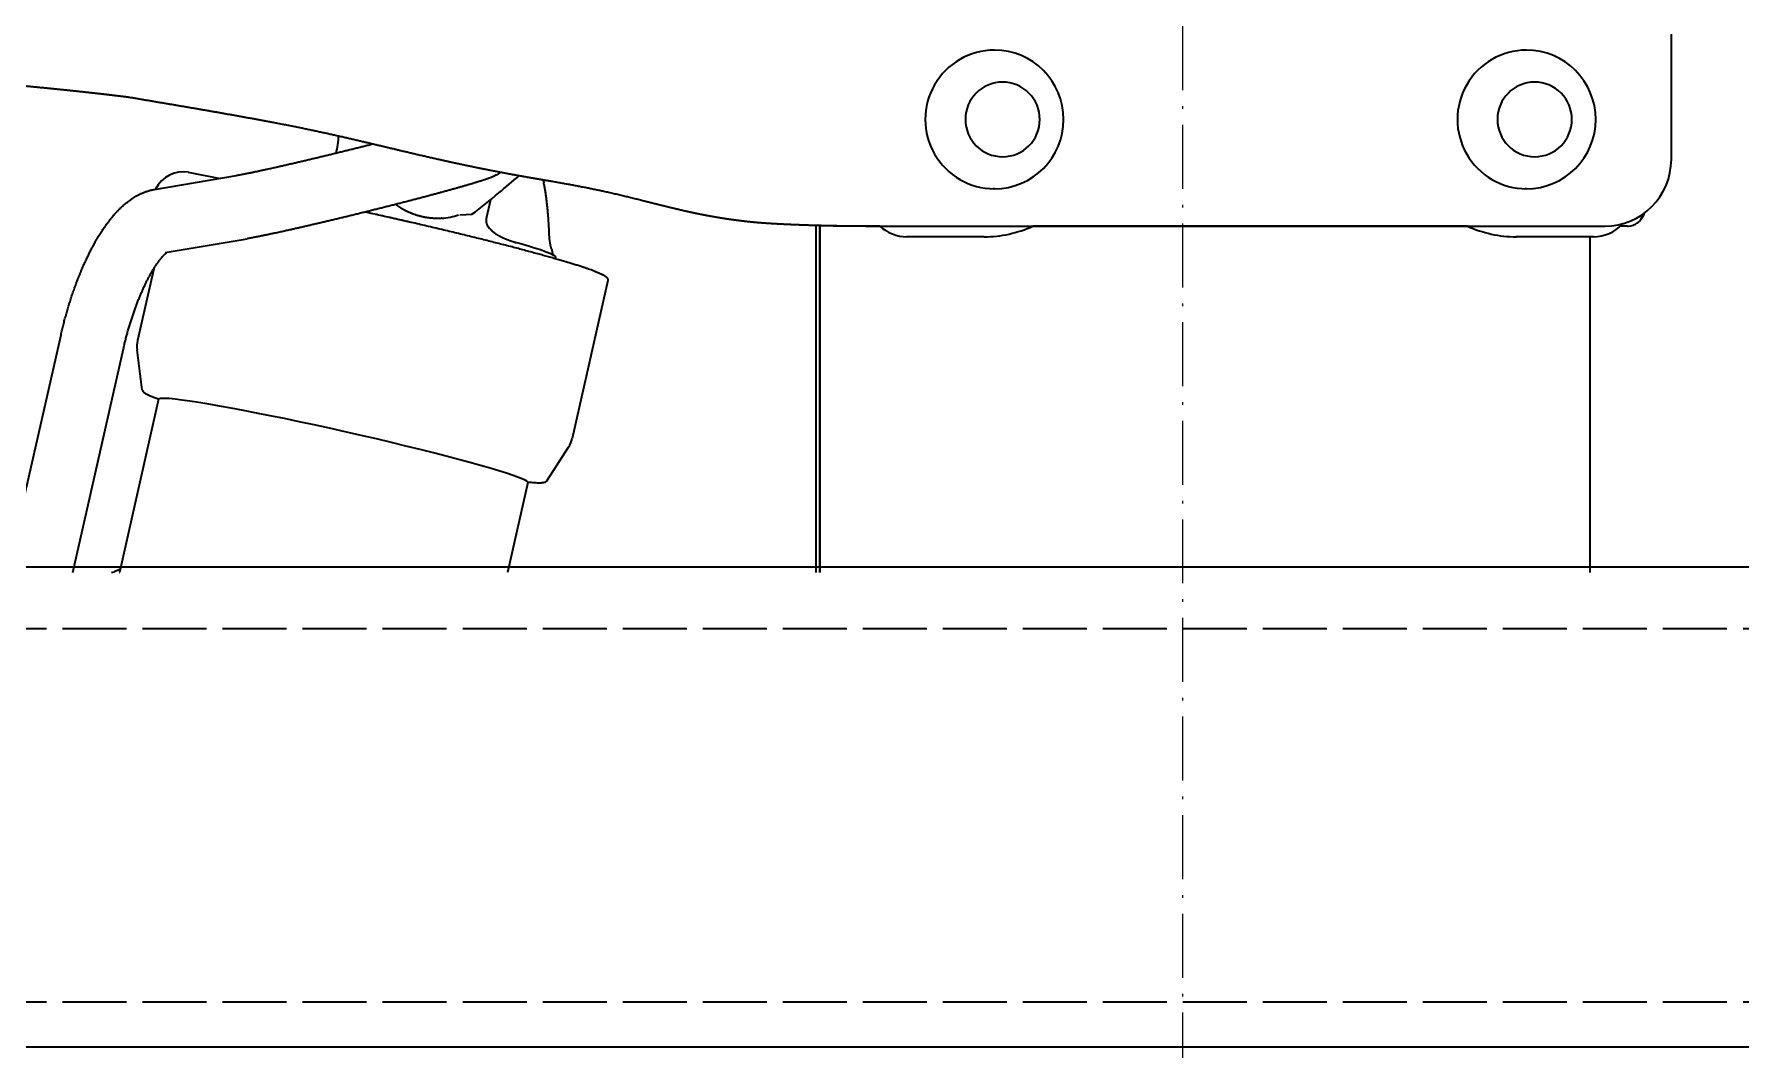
# Model space of a CAD drawing. Header units: millimetres. Extents: x 120 to 10915, y 515 to 8014.
# Drawn here: x 8034.7 to 8354.6, y 1785.5 to 1976 of the extents above; entities that cross this region are included whole.
import ezdxf

# ---------------------------------------------------------------- set-up
doc = ezdxf.new("R2010")
doc.units = ezdxf.units.MM
doc.linetypes.add('DASHDOT', pattern=[18.5, 12, -3, 0.5, -3])
doc.linetypes.add('DASHED', pattern=[15, 12, -3])
doc.layers.get('0').update_dxf_attribs({"lineweight": 13})
doc.layers.add('205_Chassis_top_view', color=7, linetype='Continuous', lineweight=13)

# ---------------------------------------------------------------- blocks, each defined once
blk = doc.blocks.new('2854281_1')
at = {"layer": '205_Chassis_top_view', "color": 2, "linetype": 'DASHDOT', "lineweight": 25}
blk.add_line((8250, -1333), (8250, 1333), dxfattribs=at)
blk = doc.blocks.new('2908045_1')
at = {"layer": '205_Chassis_top_view', "color": 3, "lineweight": 35}
for p, q in [((8341.57, -217.5), (8341.57, -194)), ((8214.69, -197), (8214.4, -197)), ((8314.43, -197), (8314.14, -197)), ((8098.21, -214.64), (8098.22, -214.59)), ((8098.26, -214.6), (8098.26, -214.62)), ((8057.24, -223.12), (8072.62, -220.54)), ((8069.31, -221.09), (8063.62, -219.93)), ((8130.07, -221.3), (8130.2, -221.88)), ((8214.69, -223), (8214.4, -223)), ((8314.43, -223), (8314.14, -223)), ((8120.2, -225.06), (8119.46, -228.35)), ((8116.75, -227.8), (8114.44, -227.96)), ((8181.2, -229.84), (8181.2, -295)), ((8181.92, -229.86), (8181.92, -295)), ((8181.93, -229.86), (8181.93, -295)), ((8184.95, -230), (8184.75, -230)), ((8185.63, -230), (8184.95, -230)), ((8193.2, -230), (8185.63, -230)), ((8196.75, -230), (8197.13, -230)), ((8197.13, -230), (8197.27, -230)), ((8197.26, -230), (8197.45, -230)), ((8197.45, -230), (8329.1, -230)), ((8303.34, -230), (8221.89, -230)), ((8332.67, -230), (8332.03, -230)), ((8332.5, -229.53), (8332.37, -229.67)), ((8333.35, -230), (8332.67, -230)), ((8333.35, -230), (8333.55, -230)), ((8059.23, -234.96), (8074.6, -232.37)), ((8212.75, -232), (8198.28, -232)), ((8326.95, -232), (8312.48, -232)), ((8326.28, -232), (8326.28, -295)), ((8059.53, -234.95), (8059.6, -234.89)), ((8132.43, -235.81), (8132.36, -236.13)), ((8132.43, -235.81), (8132.43, -235.8)), ((8057.11, -237.99), (8054.07, -251.45)), ((8142.2, -240.23), (8135.52, -269.83)), ((8029.63, -295), (8039.71, -250.37)), ((8041.94, -295), (8051.41, -253.01)), ((8054.94, -260.69), (8053.99, -253.22)), ((8057.98, -262.49), (8050.65, -295)), ((8130.76, -277.8), (8134.84, -271.46)), ((8127.24, -278.12), (8123.43, -295)), ((8050.61, -295), (8050.65, -294.98))]:
    blk.add_line(p, q, dxfattribs=at)
for centre, radius, start, end in [((8080.34, -213.08), 11.4, 343.2657, 0.0061), ((7998.28, -74.24), 193.94, 309.5479, 311.0374), ((7976.36, -47.13), 228.8, 307.8492, 309.4584), ((8110.24, -216.68), 11.89, 273.9728, 289.6215), ((8125.53, -225.38), 7.47, 221.1263, 224.3328), ((8184.85, -227.29), 2.71, 255.0574, 267.9992), ((8333.45, -227.07), 2.92, 271.9986, 306.9259), ((8333.38, -226.99), 3.03, 306.9789, 346.7878), ((8134.44, -234.23), 2.73, 193.6202, 204.3005), ((8059.04, -252.57), 5.1, 167.2867, 187.3171), ((8064.6, -242.58), 20.91, 246.9447, 249.3405), ((8070.29, -227.63), 36.91, 249.2509, 250.5766), ((8130.55, -268.71), 5.1, 327.2478, 347.2774), ((8045.75, -285.06), 10.51, 289.041, 298.8024)]:
    blk.add_arc(centre, radius, start, end, dxfattribs=at)
for centre, major_axis, ratio, start_param, end_param in [((8214.69, -210), (0, 13), 0.997394, 0, 3.141593), ((8214.69, -210), (0, 13), 0.997394, 4.712389, 6.283185), ((8314.43, -210), (0, 13), 0.997394, 0, 3.141593), ((8314.43, -210), (0, 13), 0.997394, 4.712389, 6.283185), ((8216.21, -210), (0, -7), 0.997394, 3.141593, 6.283185), ((8216.21, -210), (0, -7), 0.997394, 1.570796, 3.141593), ((8315.95, -210), (0, -7), 0.997394, 3.141593, 6.283185), ((8315.95, -210), (0, -7), 0.997394, 1.570796, 3.141593), ((8214.69, -210), (0, 13), 0.997394, 3.141593, 4.712389), ((8216.21, -210), (0, -7), 0.997394, 0, 1.570796), ((8314.43, -210), (0, 13), 0.997394, 3.141593, 4.712389), ((8315.95, -210), (0, -7), 0.997394, 0, 1.570796), ((8329.1, -217.5), (0, -12.5), 0.997394, 0, 1.570796), ((8062.3, -225.77), (-2.03, -5.65), 0.927465, 3.274787, 4.567435), ((8101.69, -230.07), (-30.48, 6.88), 0.049656, 4.604239, 4.820314), ((8198.28, -224.5), (0, -7.5), 0.997394, 5.534973, 6.283185), ((8212.75, -210), (0, -22), 0.997394, 0, 0.429698), ((8312.48, -210), (0, -22), 0.997394, 5.853488, 6.283185), ((8326.95, -224.5), (0, -7.5), 0.997394, 0, 0.810281), ((8101.95, -228.93), (-30.48, 6.88), 0.049656, 3.477592, 3.858506), ((8101.95, -228.93), (30.48, -6.88), 0.049656, 0.097754, 0.336), ((8101.95, -228.93), (30.48, -6.88), 0.049656, 0.002283, 0.097754), ((8092.61, -270.31), (-34.63, 7.81), 0.049656, 6.037078, 6.283179), ((8092.61, -270.31), (-34.63, 7.81), 0.049656, 3.387734, 6.037078), ((8092.61, -270.31), (-34.63, 7.81), 0.049656, 3.141587, 3.387734)]:
    blk.add_ellipse(centre, major_axis=major_axis, ratio=ratio, start_param=start_param, end_param=end_param, dxfattribs=at)
for points, degree, knots in [([(8023.72, -202.87), (8026.03, -203.07), (8028.34, -203.27), (8030.66, -203.48), (8033.61, -203.76), (8036.56, -204.05), (8037.01, -204.09), (8038.39, -204.23), (8039.74, -204.37), (8040.48, -204.44), (8041.31, -204.53), (8042.15, -204.62), (8042.22, -204.63), (8042.51, -204.66), (8042.81, -204.69), (8043.08, -204.72), (8043.84, -204.8), (8044.7, -204.89), (8045.26, -204.96), (8046.19, -205.06), (8047.07, -205.16), (8047.44, -205.2), (8047.85, -205.25), (8048.21, -205.29), (8048.29, -205.3), (8048.45, -205.32), (8048.6, -205.34), (8048.68, -205.35), (8049.32, -205.42), (8049.97, -205.5), (8050.54, -205.57), (8051.25, -205.66), (8051.97, -205.74), (8052.11, -205.76), (8052.25, -205.78), (8052.4, -205.8)], 5, [0, 0, 0, 0, 0, 0, 22.691708, 22.691708, 22.691708, 28.702002, 28.702002, 28.702002, 36.261262, 36.261262, 36.261262, 36.890494, 36.890494, 36.890494, 39.149124, 39.149124, 39.149124, 42.709909, 42.709909, 42.709909, 45.314292, 45.314292, 45.314292, 46.060734, 46.060734, 46.060734, 46.807176, 46.807176, 46.807176, 52.376075, 52.376075, 52.376075, 53.786836, 53.786836, 53.786836, 53.786836, 53.786836, 53.786836]), ([(8095.54, -213.96), (8098.16, -214.57), (8100.78, -215.2), (8103.38, -215.82), (8106.34, -216.52), (8109.31, -217.2), (8109.68, -217.28), (8110.74, -217.52), (8111.78, -217.75), (8112.43, -217.9), (8113.91, -218.22), (8115.28, -218.51), (8116.04, -218.67), (8117.18, -218.91), (8118.41, -219.16), (8118.78, -219.23), (8119.38, -219.35), (8120, -219.47), (8120.24, -219.52), (8121.44, -219.75), (8122.63, -219.98), (8123.61, -220.16), (8125.77, -220.56), (8127.95, -220.94), (8129.16, -221.15), (8130.37, -221.35), (8131.57, -221.56)], 5, [0, 0, 0, 0, 0, 0, 29.017085, 29.017085, 29.017085, 33.157265, 33.157265, 33.157265, 40.806971, 40.806971, 40.806971, 51.305244, 51.305244, 51.305244, 55.603504, 55.603504, 55.603504, 58.277688, 58.277688, 58.277688, 68.943004, 68.943004, 68.943004, 82.281, 82.281, 82.281, 82.281, 82.281, 82.281]), ([(8098.31, -214.61), (8098.17, -214.64), (8097.91, -214.71), (8097.51, -214.81), (8097.11, -214.91), (8096.7, -215.01), (8096.3, -215.12), (8095.9, -215.22), (8095.49, -215.32), (8095.09, -215.42), (8094.68, -215.52), (8094.27, -215.62), (8093.87, -215.72), (8093.46, -215.82), (8093.06, -215.92), (8092.65, -216.02), (8092.25, -216.12), (8091.84, -216.22), (8091.44, -216.32), (8091.03, -216.42), (8090.63, -216.52), (8090.23, -216.62), (8089.83, -216.71), (8089.43, -216.81), (8089.03, -216.9), (8088.63, -217), (8088.24, -217.09), (8087.85, -217.19), (8087.46, -217.28), (8087.07, -217.37), (8086.68, -217.47), (8086.29, -217.56), (8085.91, -217.65), (8085.53, -217.74), (8085.16, -217.83), (8084.78, -217.91), (8084.41, -218), (8084.04, -218.09), (8083.68, -218.17), (8083.31, -218.26), (8082.95, -218.34), (8082.6, -218.42), (8082.25, -218.5), (8081.9, -218.58), (8081.55, -218.66), (8081.21, -218.74), (8080.88, -218.81), (8080.55, -218.89), (8080.19, -218.97), (8079.81, -219.05), (8079.4, -219.14), (8078.99, -219.24), (8078.57, -219.33), (8078.17, -219.42), (8077.8, -219.5), (8077.48, -219.57), (8077.2, -219.63), (8076.92, -219.69), (8076.65, -219.74), (8076.39, -219.8), (8076.13, -219.85), (8075.88, -219.9), (8075.64, -219.96), (8075.4, -220.01), (8075.16, -220.05), (8074.94, -220.1), (8074.72, -220.14), (8074.5, -220.19), (8074.29, -220.23), (8074.09, -220.27), (8073.9, -220.3), (8073.71, -220.34), (8073.53, -220.37), (8073.36, -220.41), (8073.2, -220.44), (8073.04, -220.46), (8072.89, -220.49), (8072.75, -220.51), (8072.66, -220.53), (8072.62, -220.54)], 3, [0, 0, 0, 0, 0.41159, 0.824435, 1.238415, 1.653402, 2.069269, 2.485887, 2.903127, 3.320875, 3.738985, 4.157315, 4.575736, 4.99412, 5.412338, 5.830261, 6.247761, 6.664678, 7.080886, 7.496271, 7.910703, 8.324054, 8.736197, 9.147004, 9.55635, 9.964023, 10.369932, 10.77399, 11.176067, 11.576041, 11.973789, 12.369186, 12.762114, 13.152275, 13.539651, 13.924182, 14.305744, 14.684221, 15.059494, 15.431451, 15.799975, 16.164718, 16.52573, 16.882963, 17.236301, 17.585425, 17.930384, 18.271119, 18.60752, 19.020029, 19.439301, 19.869268, 20.293531, 20.707783, 21.121043, 21.414487, 21.700492, 21.981073, 22.256142, 22.524734, 22.787531, 23.044553, 23.295716, 23.539815, 23.777787, 24.009657, 24.235356, 24.453489, 24.665217, 24.869322, 25.066898, 25.256838, 25.440129, 25.614853, 25.782793, 25.941635, 26.093589, 26.235545, 26.370518, 26.370518, 26.370518, 26.370518]), ([(8122.14, -219.89), (8122.02, -219.98), (8121.78, -220.14), (8121.47, -220.34), (8121.22, -220.47), (8121.04, -220.57), (8120.88, -220.64), (8120.73, -220.71), (8120.56, -220.79), (8120.38, -220.86), (8120.2, -220.93), (8120.03, -221), (8119.87, -221.06), (8119.72, -221.11), (8119.57, -221.17), (8119.42, -221.22), (8119.26, -221.27), (8119.1, -221.33), (8118.94, -221.38), (8118.77, -221.44), (8118.59, -221.5), (8118.41, -221.55), (8118.23, -221.61), (8118.04, -221.67), (8117.84, -221.73), (8117.64, -221.79), (8117.44, -221.86), (8117.23, -221.92), (8117.01, -221.99), (8116.79, -222.05), (8116.56, -222.12), (8116.33, -222.19), (8116.09, -222.26), (8115.84, -222.33), (8115.59, -222.41), (8115.34, -222.48), (8115.08, -222.55), (8114.81, -222.63), (8114.54, -222.71), (8114.26, -222.79), (8113.98, -222.87), (8113.7, -222.95), (8113.4, -223.03), (8113.1, -223.11), (8112.79, -223.2), (8112.46, -223.29), (8112.12, -223.38), (8111.79, -223.47), (8111.47, -223.56), (8111.17, -223.64), (8110.87, -223.72), (8110.56, -223.81), (8110.24, -223.9), (8109.9, -223.99), (8109.55, -224.08), (8109.2, -224.17), (8108.85, -224.27), (8108.5, -224.36), (8108.14, -224.46), (8107.78, -224.55), (8107.41, -224.65), (8107.04, -224.75), (8106.67, -224.85), (8106.3, -224.94), (8105.92, -225.04), (8105.54, -225.14), (8105.15, -225.24), (8104.77, -225.34), (8104.38, -225.44), (8103.99, -225.54), (8103.6, -225.64), (8103.2, -225.74), (8102.81, -225.85), (8102.41, -225.95), (8102.01, -226.05), (8101.6, -226.15), (8101.2, -226.26), (8100.8, -226.36), (8100.39, -226.46), (8099.98, -226.56), (8099.58, -226.67), (8099.17, -226.77), (8098.76, -226.87), (8098.35, -226.97), (8097.94, -227.08), (8097.53, -227.18), (8097.11, -227.28), (8096.7, -227.38), (8096.29, -227.48), (8095.88, -227.59), (8095.47, -227.69), (8095.06, -227.79), (8094.65, -227.89), (8094.24, -227.99), (8093.83, -228.09), (8093.42, -228.19), (8093.01, -228.29), (8092.61, -228.39), (8092.2, -228.48), (8091.8, -228.58), (8091.4, -228.68), (8091, -228.77), (8090.6, -228.87), (8090.2, -228.96), (8089.81, -229.06), (8089.42, -229.15), (8089.03, -229.24), (8088.64, -229.33), (8088.25, -229.43), (8087.87, -229.52), (8087.49, -229.61), (8087.11, -229.69), (8086.73, -229.78), (8086.36, -229.87), (8085.99, -229.95), (8085.63, -230.04), (8085.26, -230.12), (8084.91, -230.2), (8084.55, -230.28), (8084.2, -230.37), (8083.85, -230.44), (8083.5, -230.52), (8083.16, -230.6), (8082.8, -230.68), (8082.41, -230.77), (8081.98, -230.86), (8081.55, -230.96), (8081.13, -231.05), (8080.71, -231.14), (8080.33, -231.23), (8079.99, -231.3), (8079.7, -231.36), (8079.42, -231.42), (8079.13, -231.48), (8078.86, -231.54), (8078.59, -231.6), (8078.32, -231.65), (8078.06, -231.71), (8077.8, -231.76), (8077.55, -231.81), (8077.31, -231.86), (8077.07, -231.91), (8076.83, -231.96), (8076.6, -232), (8076.38, -232.05), (8076.16, -232.09), (8075.95, -232.13), (8075.74, -232.17), (8075.54, -232.21), (8075.34, -232.24), (8075.15, -232.28), (8074.96, -232.31), (8074.78, -232.34), (8074.66, -232.36), (8074.6, -232.37)], 3, [0, 0, 0, 0, 0.450848, 0.868289, 1.111577, 1.300486, 1.471129, 1.629192, 1.813572, 2.018744, 2.211, 2.404328, 2.565508, 2.721794, 2.879428, 3.041404, 3.206927, 3.376418, 3.550313, 3.728933, 3.912232, 4.100706, 4.294325, 4.493327, 4.697751, 4.907767, 5.123239, 5.344358, 5.571087, 5.803575, 6.041549, 6.28515, 6.534039, 6.788396, 7.048699, 7.314798, 7.585852, 7.862132, 8.144036, 8.431415, 8.723613, 9.020818, 9.323295, 9.630902, 9.961479, 10.306913, 10.65681, 11.020114, 11.330622, 11.638848, 11.950815, 12.266428, 12.606549, 12.960202, 13.316676, 13.677098, 14.041203, 14.408977, 14.780384, 15.155301, 15.533422, 15.914761, 16.299287, 16.686872, 17.077397, 17.470742, 17.866784, 18.265403, 18.666331, 19.069556, 19.475014, 19.882573, 20.292107, 20.703492, 21.1166, 21.531304, 21.947406, 22.364843, 22.783512, 23.203282, 23.624024, 24.04561, 24.467908, 24.89079, 25.31411, 25.737763, 26.161626, 26.585569, 27.00946, 27.433169, 27.856568, 28.279524, 28.701946, 29.123688, 29.544614, 29.964596, 30.383505, 30.801212, 31.217588, 31.632506, 32.045939, 32.457692, 32.867621, 33.275602, 33.681509, 34.085217, 34.486603, 34.885542, 35.282109, 35.676033, 36.067161, 36.455377, 36.840561, 37.222593, 37.601356, 37.976734, 38.348874, 38.717445, 39.082301, 39.443333, 39.800655, 40.153964, 40.50313, 40.848045, 41.278333, 41.709002, 42.153394, 42.590795, 43.019745, 43.445007, 43.74938, 44.047898, 44.341119, 44.628952, 44.912206, 45.189967, 45.462102, 45.728523, 45.990359, 46.246396, 46.496501, 46.740595, 46.979926, 47.213162, 47.441412, 47.663434, 47.88042, 48.091048, 48.297094, 48.496681, 48.691974, 48.880706, 49.065799, 49.244244, 49.244244, 49.244244, 49.244244]), ([(8052.02, -225.59), (8052.1, -225.52), (8052.27, -225.39), (8052.52, -225.21), (8052.78, -225.02), (8053.04, -224.84), (8053.3, -224.67), (8053.57, -224.5), (8053.85, -224.34), (8054.11, -224.2), (8054.35, -224.08), (8054.57, -223.97), (8054.8, -223.87), (8055.03, -223.77), (8055.26, -223.67), (8055.49, -223.59), (8055.73, -223.5), (8055.99, -223.42), (8056.28, -223.33), (8056.6, -223.25), (8056.92, -223.18), (8057.13, -223.14), (8057.24, -223.12)], 3, [0, 0, 0, 0, 0.314801, 0.629871, 0.945327, 1.261347, 1.578121, 1.895803, 2.214558, 2.534679, 2.781092, 3.028502, 3.276812, 3.526062, 3.776288, 4.027514, 4.27976, 4.533055, 4.856849, 5.182318, 5.509406, 5.837841, 5.837841, 5.837841, 5.837841]), ([(8131.24, -231.7), (8131.23, -231.36), (8131.2, -230.69), (8131.14, -229.68), (8131.08, -228.68), (8131.01, -227.77), (8130.94, -226.93), (8130.86, -226.18), (8130.78, -225.44), (8130.69, -224.71), (8130.59, -223.99), (8130.48, -223.28), (8130.35, -222.58), (8130.25, -222.11), (8130.2, -221.88)], 3, [0, 0, 0, 0, 1.017002, 2.026562, 3.027767, 4.019595, 4.78037, 5.53418, 6.280318, 7.018103, 7.746992, 8.466492, 9.17634, 9.884199, 9.884199, 9.884199, 9.884199]), ([(8131.57, -221.56), (8134.45, -222.06), (8137.22, -222.56), (8139.84, -223.08), (8143.2, -223.83), (8146.45, -224.62), (8147.26, -224.82), (8148.6, -225.16), (8149.95, -225.5), (8150.51, -225.64), (8151.8, -225.96), (8153.05, -226.27), (8153.77, -226.45), (8154.53, -226.63), (8155.29, -226.81), (8155.34, -226.82), (8155.45, -226.85), (8155.55, -226.87), (8155.6, -226.89), (8155.76, -226.92), (8155.93, -226.96), (8156.04, -226.99), (8156.25, -227.04), (8156.47, -227.08), (8156.57, -227.11), (8156.74, -227.15), (8156.91, -227.18), (8157.08, -227.22), (8157.91, -227.4), (8158.71, -227.58), (8159.4, -227.72), (8160.21, -227.88), (8161.01, -228.03), (8161.12, -228.05), (8161.37, -228.09), (8161.62, -228.14), (8161.74, -228.16), (8161.99, -228.2), (8162.26, -228.25), (8162.35, -228.27), (8162.61, -228.31), (8162.86, -228.35), (8162.98, -228.37), (8163.15, -228.4), (8163.32, -228.43), (8163.37, -228.44), (8164.31, -228.59), (8165.21, -228.72), (8166, -228.83), (8166.93, -228.95), (8167.81, -229.05), (8167.92, -229.07), (8168.16, -229.1), (8168.4, -229.12), (8168.46, -229.13), (8168.52, -229.13), (8168.57, -229.14)], 5, [0, 0, 0, 0, 0, 0, 31.973475, 31.973475, 31.973475, 42.820116, 42.820116, 42.820116, 49.941172, 49.941172, 49.941172, 60.186651, 60.186651, 60.186651, 60.947571, 60.947571, 60.947571, 61.708491, 61.708491, 61.708491, 63.230329, 63.230329, 63.230329, 64.636263, 64.636263, 64.636263, 65.780271, 65.780271, 65.780271, 76.999465, 76.999465, 76.999465, 79.255169, 79.255169, 79.255169, 81.397139, 81.397139, 81.397139, 83.701499, 83.701499, 83.701499, 85.843495, 85.843495, 85.843495, 86.712356, 86.712356, 86.712356, 102.011546, 102.011546, 102.011546, 105.975505, 105.975505, 105.975505, 107.2191, 107.2191, 107.2191, 107.2191, 107.2191, 107.2191]), ([(8039.71, -250.37), (8039.74, -250.22), (8039.81, -249.9), (8039.92, -249.43), (8040.04, -248.97), (8040.15, -248.5), (8040.27, -248.03), (8040.39, -247.57), (8040.52, -247.1), (8040.65, -246.64), (8040.78, -246.18), (8040.91, -245.72), (8041.04, -245.26), (8041.18, -244.81), (8041.32, -244.35), (8041.47, -243.9), (8041.61, -243.45), (8041.76, -243), (8041.91, -242.55), (8042.07, -242.11), (8042.22, -241.67), (8042.38, -241.23), (8042.54, -240.79), (8042.71, -240.36), (8042.87, -239.93), (8043.04, -239.51), (8043.21, -239.08), (8043.38, -238.66), (8043.55, -238.25), (8043.73, -237.83), (8043.91, -237.42), (8044.09, -237.02), (8044.27, -236.62), (8044.46, -236.22), (8044.65, -235.82), (8044.84, -235.43), (8045.03, -235.05), (8045.22, -234.67), (8045.41, -234.29), (8045.61, -233.92), (8045.81, -233.55), (8046.01, -233.2), (8046.2, -232.86), (8046.38, -232.53), (8046.57, -232.21), (8046.78, -231.88), (8046.99, -231.53), (8047.23, -231.16), (8047.46, -230.8), (8047.69, -230.45), (8047.92, -230.12), (8048.14, -229.8), (8048.37, -229.49), (8048.6, -229.19), (8048.83, -228.89), (8049.07, -228.59), (8049.3, -228.3), (8049.58, -227.98), (8049.84, -227.67), (8050.1, -227.39), (8050.31, -227.17), (8050.52, -226.95), (8050.73, -226.74), (8050.95, -226.53), (8051.17, -226.32), (8051.39, -226.12), (8051.68, -225.87), (8051.89, -225.7), (8052.02, -225.59)], 3, [0, 0, 0, 0, 0.480921, 0.962069, 1.443306, 1.924524, 2.405625, 2.886463, 3.366987, 3.847006, 4.326528, 4.805292, 5.283346, 5.760403, 6.236544, 6.711449, 7.18527, 7.657621, 8.128767, 8.598201, 9.066198, 9.532257, 9.996691, 10.45896, 10.919479, 11.377615, 11.834048, 12.287875, 12.739692, 13.188697, 13.63556, 14.079411, 14.521023, 14.959429, 15.396081, 15.829335, 16.26025, 16.68759, 17.112599, 17.533869, 17.952776, 18.367787, 18.744259, 19.117386, 19.488245, 19.856663, 20.294837, 20.729473, 21.160467, 21.58801, 21.97871, 22.366619, 22.751673, 23.133958, 23.513581, 23.890649, 24.265291, 24.637509, 25.165208, 25.471816, 25.777314, 26.081729, 26.385184, 26.687815, 26.989753, 27.291143, 27.591974, 28.108849, 28.108849, 28.108849, 28.108849]), ([(8111.07, -228.54), (8109.99, -228.62), (8108.89, -228.58), (8107.8, -228.41), (8106.18, -227.98), (8104.65, -227.31), (8104.14, -227.06), (8103.49, -226.69), (8102.87, -226.27), (8102.72, -226.17), (8102.56, -226.06), (8102.41, -225.95)], 5, [0, 0, 0, 0, 0, 0, 9.669944, 9.669944, 9.669944, 14.538745, 14.538745, 14.538745, 16.164017, 16.164017, 16.164017, 16.164017, 16.164017, 16.164017]), ([(8139.79, -238.49), (8139.71, -238.46), (8139.48, -238.37), (8139.09, -238.23), (8138.6, -238.06), (8138.07, -237.88), (8137.48, -237.69), (8136.83, -237.47), (8136.1, -237.24), (8135.33, -237.01), (8134.52, -236.76), (8133.66, -236.51), (8132.76, -236.25), (8131.83, -235.98), (8130.85, -235.7), (8129.84, -235.42), (8128.79, -235.13), (8127.7, -234.84), (8126.58, -234.54), (8125.43, -234.23), (8124.25, -233.92), (8123.04, -233.61), (8121.8, -233.29), (8120.54, -232.97), (8119.25, -232.65), (8117.94, -232.32), (8116.6, -231.99), (8115.25, -231.66), (8113.88, -231.32), (8112.49, -230.99), (8111.09, -230.66), (8109.68, -230.32), (8108.26, -229.99), (8106.83, -229.65), (8105.39, -229.32), (8103.95, -228.99), (8102.5, -228.66), (8101.05, -228.34), (8099.61, -228.01), (8098.16, -227.69), (8097.2, -227.48), (8096.72, -227.38)], 3, [0, 0, 0, 0, 0.254629, 0.737367, 1.253499, 1.806071, 2.39594, 3.117739, 3.879212, 4.685449, 5.53552, 6.428375, 7.362958, 8.338101, 9.35259, 10.405114, 11.494477, 12.619123, 13.777781, 14.968851, 16.190914, 17.442317, 18.72154, 20.026886, 21.356724, 22.709304, 24.082931, 25.475814, 26.88618, 28.312195, 29.752045, 31.203869, 32.665801, 34.135955, 35.612446, 37.093368, 38.576818, 40.060884, 41.543657, 43.023226, 44.497689, 44.497689, 44.497689, 44.497689]), ([(8119.46, -228.35), (8119.41, -228.57), (8119.38, -228.79), (8119.37, -229.01), (8119.41, -229.36), (8119.52, -229.68), (8119.57, -229.8), (8119.66, -229.97), (8119.77, -230.12), (8119.81, -230.18), (8119.86, -230.24), (8119.9, -230.29)], 5, [0, 0, 0, 0, 0, 0, 1.889312, 1.889312, 1.889312, 2.998488, 2.998488, 2.998488, 3.701526, 3.701526, 3.701526, 3.701526, 3.701526, 3.701526]), ([(8168.57, -229.14), (8168.94, -229.18), (8169.34, -229.22), (8169.76, -229.26), (8170.3, -229.31), (8170.88, -229.35), (8170.95, -229.36), (8171.27, -229.38), (8171.55, -229.4), (8171.73, -229.41), (8172.08, -229.44), (8172.47, -229.46), (8172.52, -229.46), (8172.7, -229.48), (8172.88, -229.49), (8172.96, -229.49), (8173.3, -229.51), (8173.65, -229.53), (8173.96, -229.55), (8174.43, -229.58), (8174.93, -229.6), (8175.14, -229.61), (8175.57, -229.63), (8176.01, -229.65), (8176.23, -229.66), (8176.57, -229.68), (8176.91, -229.69), (8177.03, -229.7), (8177.28, -229.71), (8177.53, -229.72), (8177.62, -229.72), (8177.98, -229.73), (8178.34, -229.75), (8178.6, -229.76), (8178.96, -229.77), (8179.32, -229.78), (8179.43, -229.78), (8179.65, -229.79), (8179.86, -229.8), (8179.93, -229.8), (8180.38, -229.81), (8180.83, -229.83), (8181.18, -229.84), (8181.65, -229.85), (8182.13, -229.86), (8182.2, -229.86), (8182.76, -229.88), (8183.33, -229.89), (8183.8, -229.9), (8184.31, -229.91), (8184.81, -229.92), (8184.89, -229.92), (8185.02, -229.92), (8185.15, -229.92), (8185.22, -229.93), (8185.51, -229.93), (8185.84, -229.94), (8186.11, -229.94), (8186.53, -229.95), (8186.92, -229.95), (8187.07, -229.95), (8187.68, -229.96), (8188.3, -229.97), (8188.84, -229.97), (8190.66, -229.99), (8192.53, -230), (8193.97, -230), (8195.38, -230), (8196.75, -230)], 5, [0, 0, 0, 0, 0, 0, 8.085326, 8.085326, 8.085326, 9.203692, 9.203692, 9.203692, 13.089596, 13.089596, 13.089596, 14.302168, 14.302168, 14.302168, 15.415395, 15.415395, 15.415395, 18.645157, 18.645157, 18.645157, 21.146556, 21.146556, 21.146556, 23.647955, 23.647955, 23.647955, 24.960593, 24.960593, 24.960593, 26.351122, 26.351122, 26.351122, 28.815112, 28.815112, 28.815112, 29.839608, 29.839608, 29.839608, 30.940141, 30.940141, 30.940141, 34.310546, 34.310546, 34.310546, 35.551634, 35.551634, 35.551634, 39.680642, 39.680642, 39.680642, 40.25422, 40.25422, 40.25422, 40.869883, 40.869883, 40.869883, 42.794329, 42.794329, 42.794329, 44.093556, 44.093556, 44.093556, 48.469134, 48.469134, 48.469134, 60.368137, 60.368137, 60.368137, 60.368137, 60.368137, 60.368137]), ([(8335.21, -229.41), (8335.22, -229.4), (8335.26, -229.37), (8335.32, -229.33), (8335.37, -229.28), (8335.43, -229.23), (8335.49, -229.18), (8335.55, -229.13), (8335.6, -229.07), (8335.67, -229.01), (8335.73, -228.94), (8335.81, -228.87), (8335.88, -228.78), (8335.94, -228.7), (8336.01, -228.61), (8336.08, -228.51), (8336.15, -228.42), (8336.2, -228.32), (8336.26, -228.23), (8336.31, -228.13), (8336.37, -228.01), (8336.42, -227.9), (8336.47, -227.77), (8336.52, -227.65), (8336.54, -227.57), (8336.56, -227.52)], 3, [0, 0, 0, 0, 0.069322, 0.140857, 0.214814, 0.288302, 0.365585, 0.442312, 0.522995, 0.604317, 0.70776, 0.811591, 0.918524, 1.028608, 1.141925, 1.258517, 1.381208, 1.488263, 1.587254, 1.71419, 1.837743, 1.966121, 2.096817, 2.228324, 2.363626, 2.363626, 2.363626, 2.363626]), ([(8120.19, -230.6), (8120.27, -230.68), (8120.35, -230.76), (8120.44, -230.84), (8120.7, -231.07), (8120.99, -231.29), (8121.18, -231.43), (8121.68, -231.75), (8122.2, -232.02), (8122.51, -232.17), (8123.23, -232.49), (8123.96, -232.75), (8124.36, -232.88), (8124.76, -233.01), (8125.15, -233.12)], 5, [0, 0, 0, 0, 0, 0, 1.203839, 1.203839, 1.203839, 3.618542, 3.618542, 3.618542, 7.232109, 7.232109, 7.232109, 11.949618, 11.949618, 11.949618, 11.949618, 11.949618, 11.949618]), ([(8131.64, -234.26), (8131.63, -234.22), (8131.6, -234.12), (8131.56, -233.97), (8131.52, -233.81), (8131.49, -233.66), (8131.45, -233.5), (8131.42, -233.34), (8131.4, -233.18), (8131.37, -233.03), (8131.35, -232.87), (8131.33, -232.72), (8131.31, -232.57), (8131.29, -232.42), (8131.28, -232.27), (8131.27, -232.12), (8131.26, -231.98), (8131.25, -231.84), (8131.24, -231.75), (8131.24, -231.7)], 3, [0, 0, 0, 0, 0.142015, 0.301548, 0.462649, 0.624533, 0.786399, 0.947636, 1.107818, 1.266593, 1.423717, 1.578708, 1.731564, 1.882134, 2.030303, 2.17599, 2.319145, 2.459746, 2.597801, 2.597801, 2.597801, 2.597801]), ([(8051.41, -253.01), (8051.44, -252.88), (8051.5, -252.62), (8051.59, -252.22), (8051.69, -251.83), (8051.79, -251.43), (8051.89, -251.04), (8051.99, -250.65), (8052.1, -250.26), (8052.2, -249.87), (8052.31, -249.48), (8052.43, -249.09), (8052.54, -248.71), (8052.66, -248.32), (8052.77, -247.94), (8052.89, -247.56), (8053.02, -247.19), (8053.14, -246.81), (8053.27, -246.44), (8053.39, -246.07), (8053.52, -245.71), (8053.65, -245.35), (8053.78, -244.99), (8053.92, -244.64), (8054.05, -244.28), (8054.19, -243.94), (8054.33, -243.59), (8054.47, -243.26), (8054.61, -242.92), (8054.75, -242.59), (8054.89, -242.27), (8055.03, -241.95), (8055.18, -241.63), (8055.32, -241.32), (8055.46, -241.02), (8055.61, -240.72), (8055.75, -240.42), (8055.9, -240.14), (8056.05, -239.85), (8056.19, -239.58), (8056.34, -239.31), (8056.48, -239.05), (8056.62, -238.81), (8056.75, -238.58), (8056.88, -238.36), (8057.02, -238.13), (8057.16, -237.89), (8057.32, -237.65), (8057.47, -237.42), (8057.62, -237.2), (8057.76, -236.99), (8057.9, -236.8), (8058.03, -236.62), (8058.16, -236.44), (8058.29, -236.28), (8058.41, -236.12), (8058.53, -235.97), (8058.67, -235.81), (8058.79, -235.67), (8058.9, -235.55), (8058.99, -235.45), (8059.07, -235.37), (8059.15, -235.29), (8059.23, -235.21), (8059.3, -235.15), (8059.37, -235.09), (8059.44, -235.02), (8059.49, -234.98), (8059.53, -234.95)], 3, [0, 0, 0, 0, 0.405819, 0.811907, 1.218142, 1.624355, 2.030373, 2.436079, 2.841241, 3.245795, 3.649532, 4.05238, 4.453996, 4.85443, 5.253301, 5.650704, 6.046172, 6.439884, 6.831506, 7.221097, 7.60805, 7.992689, 8.374367, 8.753457, 9.129196, 9.502075, 9.871545, 10.237893, 10.600146, 10.959014, 11.31344, 11.664228, 12.010197, 12.352282, 12.689495, 13.022575, 13.350004, 13.673068, 13.990031, 14.302408, 14.6083, 14.909397, 15.1776, 15.441654, 15.700086, 15.952977, 16.249429, 16.537548, 16.817268, 17.088159, 17.330311, 17.564512, 17.790726, 18.00874, 18.218331, 18.419276, 18.611342, 18.794472, 19.038869, 19.173003, 19.30011, 19.420165, 19.533021, 19.638528, 19.736537, 19.826901, 19.90969, 20.032487, 20.032487, 20.032487, 20.032487]), ([(8139.79, -238.49), (8139.81, -238.5), (8139.87, -238.52), (8139.95, -238.55), (8140.03, -238.58), (8140.1, -238.61), (8140.18, -238.64), (8140.25, -238.67), (8140.33, -238.7), (8140.4, -238.73), (8140.47, -238.76), (8140.54, -238.79), (8140.6, -238.82), (8140.67, -238.85), (8140.73, -238.87), (8140.8, -238.9), (8140.86, -238.93), (8140.91, -238.95), (8140.95, -238.97), (8140.99, -238.99), (8141.03, -239.01), (8141.06, -239.02), (8141.1, -239.04), (8141.13, -239.06), (8141.17, -239.07), (8141.2, -239.09), (8141.23, -239.1), (8141.26, -239.12), (8141.3, -239.14), (8141.33, -239.15), (8141.36, -239.17), (8141.39, -239.18), (8141.42, -239.2), (8141.45, -239.22), (8141.48, -239.23), (8141.51, -239.25), (8141.54, -239.27), (8141.57, -239.29), (8141.6, -239.3), (8141.63, -239.32), (8141.66, -239.34), (8141.69, -239.36), (8141.72, -239.38), (8141.75, -239.4), (8141.79, -239.43), (8141.82, -239.45), (8141.84, -239.47), (8141.86, -239.49), (8141.88, -239.5), (8141.9, -239.52), (8141.92, -239.54), (8141.94, -239.55), (8141.96, -239.57), (8141.98, -239.59), (8142, -239.62), (8142.03, -239.64), (8142.05, -239.67), (8142.07, -239.7), (8142.09, -239.72), (8142.1, -239.74), (8142.12, -239.77), (8142.14, -239.8), (8142.16, -239.84), (8142.17, -239.88), (8142.19, -239.93), (8142.2, -239.97), (8142.21, -240.02), (8142.21, -240.06), (8142.21, -240.11), (8142.21, -240.15), (8142.21, -240.19), (8142.2, -240.22), (8142.2, -240.23)], 3, [0, 0, 0, 0, 0.087492, 0.173451, 0.257875, 0.340762, 0.422333, 0.502362, 0.580846, 0.657784, 0.733483, 0.807633, 0.880232, 0.951277, 1.021057, 1.089282, 1.156185, 1.221531, 1.26273, 1.303291, 1.343215, 1.3825, 1.421421, 1.459704, 1.497349, 1.534357, 1.571067, 1.607141, 1.642577, 1.677377, 1.711849, 1.745685, 1.77921, 1.8121, 1.848524, 1.884146, 1.919452, 1.95396, 1.98814, 2.021525, 2.054668, 2.087021, 2.130972, 2.173465, 2.215621, 2.257363, 2.283811, 2.309683, 2.336018, 2.361786, 2.388139, 2.413935, 2.440178, 2.466924, 2.500686, 2.535392, 2.570953, 2.607891, 2.634707, 2.6626, 2.691374, 2.72131, 2.769846, 2.821517, 2.866968, 2.914654, 2.959392, 3.003896, 3.047514, 3.091012, 3.134116, 3.177182, 3.177182, 3.177182, 3.177182]), ([(8054.94, -260.69), (8054.95, -260.7), (8054.95, -260.73), (8054.96, -260.78), (8054.98, -260.83), (8055, -260.88), (8055.02, -260.93), (8055.05, -260.97), (8055.07, -261), (8055.09, -261.03), (8055.11, -261.05), (8055.14, -261.08), (8055.17, -261.11), (8055.2, -261.15), (8055.24, -261.18), (8055.27, -261.2), (8055.3, -261.23), (8055.33, -261.25), (8055.36, -261.27), (8055.38, -261.29), (8055.41, -261.3), (8055.43, -261.32), (8055.46, -261.34), (8055.48, -261.35), (8055.51, -261.37), (8055.54, -261.39), (8055.56, -261.4), (8055.6, -261.42), (8055.63, -261.44), (8055.68, -261.47), (8055.72, -261.49), (8055.76, -261.51), (8055.81, -261.54), (8055.86, -261.56), (8055.91, -261.59), (8055.96, -261.61), (8056.01, -261.64), (8056.06, -261.66), (8056.12, -261.69), (8056.17, -261.71), (8056.23, -261.74), (8056.29, -261.76), (8056.35, -261.79), (8056.39, -261.81), (8056.41, -261.81)], 3, [0, 0, 0, 0, 0.049626, 0.095763, 0.148658, 0.197152, 0.255786, 0.309279, 0.345208, 0.379263, 0.412249, 0.443939, 0.493109, 0.540773, 0.587859, 0.634617, 0.667752, 0.70091, 0.734043, 0.768133, 0.797521, 0.827633, 0.857791, 0.888681, 0.919725, 0.951506, 0.983532, 1.016298, 1.063372, 1.111944, 1.161329, 1.212216, 1.264045, 1.317381, 1.37176, 1.42765, 1.484655, 1.54317, 1.602869, 1.664079, 1.726432, 1.790294, 1.855666, 1.922546, 1.922546, 1.922546, 1.922546]), ([(8129.69, -278.19), (8129.58, -278.19), (8129.36, -278.2), (8128.99, -278.19), (8128.58, -278.17), (8128.15, -278.14), (8127.69, -278.1), (8127.39, -278.07), (8127.23, -278.05)], 3, [0, 0, 0, 0, 0.318279, 0.682284, 1.094161, 1.549724, 1.987678, 2.462314, 2.462314, 2.462314, 2.462314]), ([(8130.76, -277.8), (8130.75, -277.81), (8130.74, -277.84), (8130.71, -277.87), (8130.69, -277.89), (8130.67, -277.91), (8130.65, -277.93), (8130.63, -277.94), (8130.61, -277.96), (8130.59, -277.98), (8130.56, -277.99), (8130.54, -278.01), (8130.51, -278.03), (8130.48, -278.04), (8130.45, -278.06), (8130.42, -278.07), (8130.4, -278.08), (8130.37, -278.09), (8130.35, -278.09), (8130.33, -278.1), (8130.31, -278.11), (8130.28, -278.11), (8130.26, -278.12), (8130.24, -278.12), (8130.22, -278.13), (8130.19, -278.13), (8130.17, -278.14), (8130.15, -278.14), (8130.13, -278.15), (8130.1, -278.15), (8130.08, -278.16), (8130.06, -278.16), (8130.03, -278.16), (8130.01, -278.16), (8129.99, -278.17), (8129.96, -278.17), (8129.94, -278.17), (8129.91, -278.18), (8129.89, -278.18), (8129.86, -278.18), (8129.84, -278.18), (8129.82, -278.18), (8129.8, -278.18), (8129.78, -278.19), (8129.75, -278.19), (8129.73, -278.19), (8129.71, -278.19), (8129.7, -278.19), (8129.69, -278.19)], 3, [0, 0, 0, 0, 0.048933, 0.095723, 0.121755, 0.147931, 0.17242, 0.197073, 0.225918, 0.255052, 0.281934, 0.309131, 0.344689, 0.378945, 0.412117, 0.444061, 0.469084, 0.493415, 0.517144, 0.541331, 0.564764, 0.588665, 0.611801, 0.635415, 0.657951, 0.680926, 0.703456, 0.726429, 0.749267, 0.772554, 0.795788, 0.819473, 0.843174, 0.867329, 0.891559, 0.916247, 0.941057, 0.966326, 0.991691, 1.017517, 1.038041, 1.058854, 1.079954, 1.101343, 1.12276, 1.144467, 1.166463, 1.188747, 1.188747, 1.188747, 1.188747])]:
    blk.add_open_spline(points, degree=degree, knots=knots, dxfattribs=at)
for points in [[(8052.4, -205.8), (8057.87, -206.73), (8063.26, -207.63), (8068.6, -208.54), (8073.94, -209.49), (8079.26, -210.5)], [(8079.26, -210.5), (8082.58, -211.12), (8085.88, -211.78), (8089.13, -212.48), (8092.35, -213.21), (8095.54, -213.96)], [(8131.64, -234.26), (8131.68, -234.38), (8131.71, -234.51), (8131.73, -234.65), (8131.76, -234.76), (8131.79, -234.87)]]:
    blk.add_open_spline(points, degree=5, dxfattribs=at)
blk = doc.blocks.new('2838266_1')
at = {"layer": '205_Chassis_top_view', "color": 4, "linetype": 'DASHED', "lineweight": 35}
for p, q in [((7200, -305.5), (8645, -305.5)), ((7200, -375.5), (8825, -375.5))]:
    blk.add_line(p, q, dxfattribs=at)

msp = doc.modelspace()

# ---------------------------------------------------------------- linework, layer by layer
at = {"layer": '205_Chassis_top_view', "color": 3, "lineweight": 35}
for p, q in [((10210, 1876), (4055, 1876)), ((10210, 1786), (4055, 1786))]:
    msp.add_line(p, q, dxfattribs=at)

# ---------------------------------------------------------------- block references
at = {"color": 7, "lineweight": 35}
for name in ['2854281_1', '2908045_1', '2838266_1']:
    msp.add_blockref(name, (0, 2170), dxfattribs=at)

doc.saveas('drawing.dxf')
